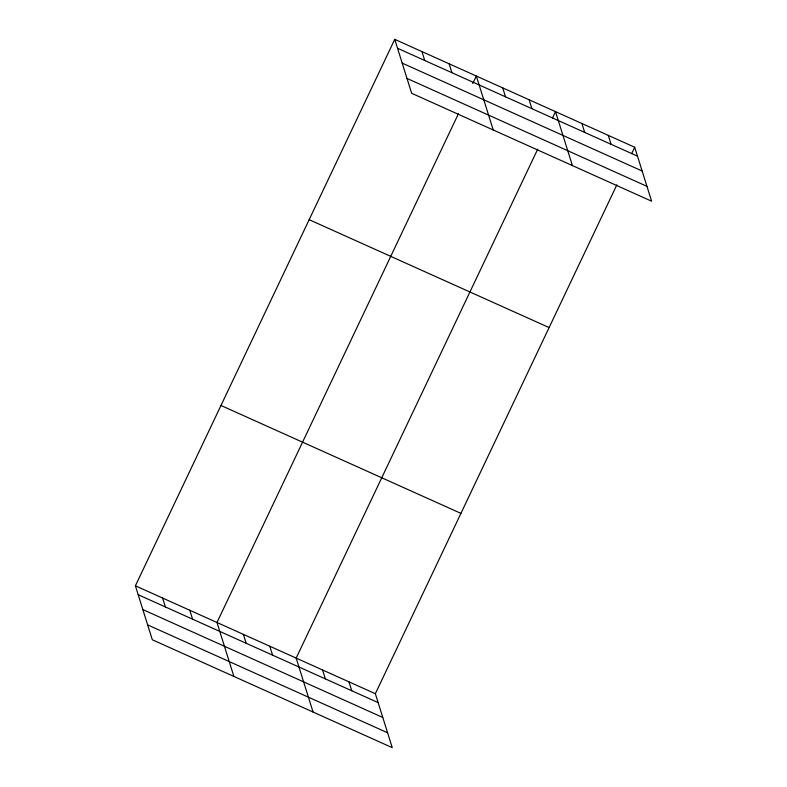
<?xml version="1.0" encoding="UTF-8"?>
<svg xmlns="http://www.w3.org/2000/svg" width="787" height="787" viewBox="0 0 787 787"><rect width="100%" height="100%" fill="white"/><g stroke="black" fill="none" stroke-linecap="round" stroke-linejoin="round"><path stroke-width="1.18" d="M616.87 184.817L375.35 693.711L392.251 747.65L152.304 639.752L135.394 585.803L394.749 39.35L634.696 147.248L651.606 201.197L411.65 93.289L394.749 39.35M458.496 113.603L216.986 622.497L233.887 676.436M472.761 83.55L476.332 76.034L493.233 129.973M537.688 149.215L296.168 658.099L313.069 712.038M552.454 118.08L555.514 111.646L572.415 165.585M631.636 153.691L634.696 147.248M397.533 48.263L637.49 156.16M402.196 63.117L642.143 171.025M406.997 78.434L646.944 186.332M309.163 219.681L549.11 327.579M220.98 405.472L460.936 513.38M135.394 585.803L375.35 693.711M138.187 594.716L378.144 702.624M142.85 609.581L382.797 717.478M147.641 624.888L387.598 732.786M608.302 135.384L611.096 144.296M581.908 123.51L584.702 132.423M529.12 99.772L531.914 108.685M502.726 87.908L505.52 96.811M449.131 63.806L451.925 72.719M421.94 51.578L424.734 60.491M348.956 681.837L351.75 690.75M322.562 669.973L325.356 678.876M269.774 646.235L272.568 655.138M243.38 634.361L246.174 643.274M189.785 610.269L192.579 619.172M162.594 598.041L165.388 606.944"/></g></svg>
